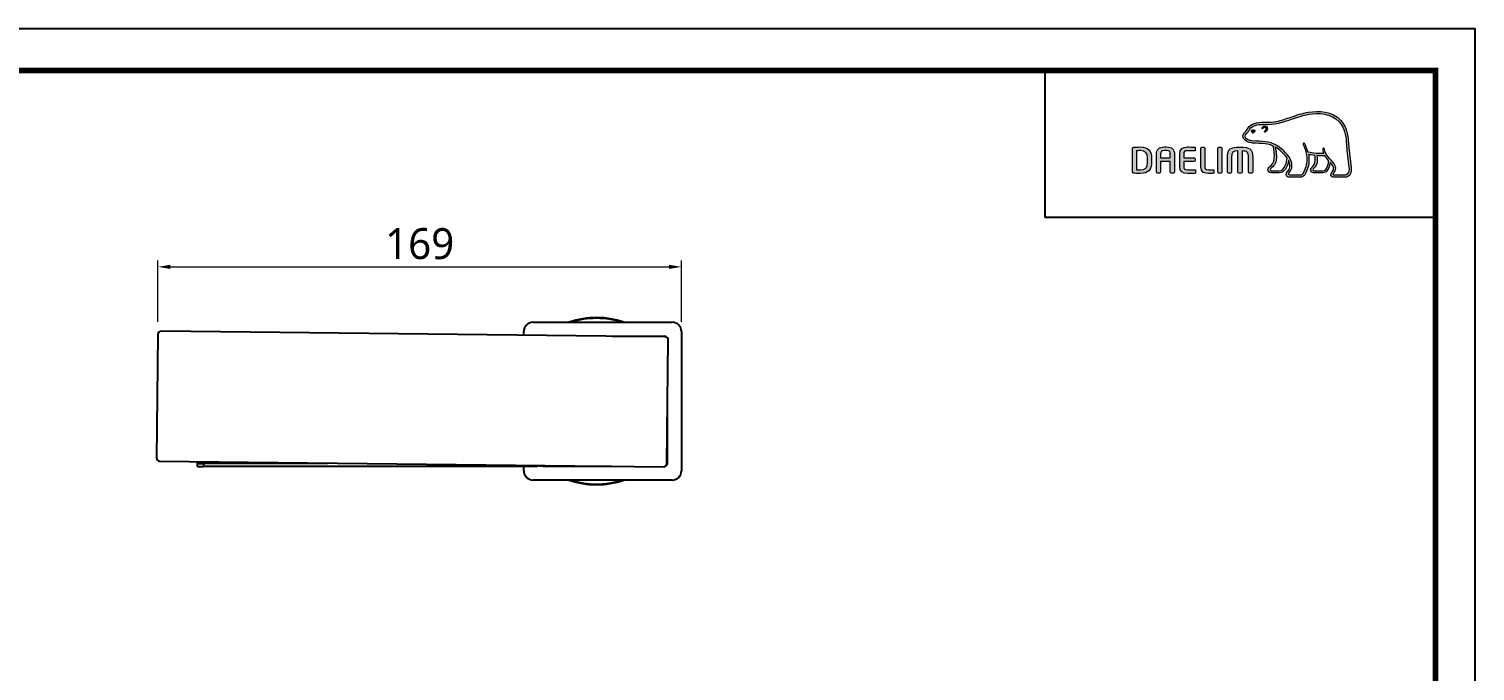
# Model space of a CAD drawing. Extents: x 0 to 790, y 0 to 579.
# Drawn here: x 322.3 to 789.9, y 371.2 to 578.8 of the extents above; entities that cross this region are included whole.
import ezdxf

# ---------------------------------------------------------------- set-up
doc = ezdxf.new("R2010")
doc.units = 0
doc.header["$LTSCALE"] = 10
doc.header["$MEASUREMENT"] = 0
doc.header["$PDMODE"] = 3
doc.header["$PDSIZE"] = -10
doc.layers.get('0').update_dxf_attribs({"linetype": 'CONTINUOUS'})
doc.layers.get('DEFPOINTS').update_dxf_attribs({"linetype": 'CONTINUOUS'})
doc.layers.add('1', color=7, linetype='CONTINUOUS')
doc.layers.add('레이어 1', color=7, linetype='CONTINUOUS', lineweight=0)
doc.styles.add('Daelim Dimension', font='NanumGothic_1.ttf')
doc.dimstyles.new('DEFAULT', dxfattribs={"dimscale": 2, "dimtxt": 2, "dimasz": 2, "dimexe": 0, "dimexo": 2, "dimgap": 1, "dimtad": 1, "dimdec": 0, "dimzin": 9, "dimdsep": 46, "dimtxsty": 'Daelim Dimension', "dimcen": 0.5, "dimclrd": 5, "dimclre": 5, "dimclrt": 256, "dimadec": 1, "dimazin": 0, "dimtfac": 1, "dimtdec": 0, "dimtix": 1, "dimtmove": 0, "dimatfit": 3, "dimfxl": 1, "dimtolj": 1, "dimtzin": 1, "dimlwd": 9, "dimlwe": 9, "dimarcsym": 0})

# ---------------------------------------------------------------- blocks, each defined once
blk = doc.blocks.new('*D14')
at = {"color": 5, "lineweight": 9, "ltscale": 0.5, "transparency": 16777216}
for p, q in [((364.05, 484.01), (364.05, 503.84)), ((368.05, 501.84), (529.32, 501.84)), ((533.32, 484.01), (533.32, 503.84))]:
    blk.add_line(p, q, dxfattribs=at)
at = {"color": 5, "ltscale": 0.5, "transparency": 16777216}
for points in [[(368.05, 502.51), (368.05, 501.17), (364.05, 501.84)], [(529.32, 502.51), (529.32, 501.17), (533.32, 501.84)]]:
    blk.add_solid(points, dxfattribs=at)
at = {"layer": 'DEFPOINTS', "color": 0, "ltscale": 0.5, "transparency": 16777216}
for p in [(533.32, 501.84), (364.05, 480.01), (533.32, 480.01)]:
    blk.add_point(p, dxfattribs=at)
at = {"color": 7, "ltscale": 0.5, "transparency": 16777216, "insert": (448.68, 509.28), "char_height": 10, "attachment_point": 5, "style": 'Daelim Dimension'}
blk.add_mtext('\\A1;169', dxfattribs=at)

msp = doc.modelspace()

# ---------------------------------------------------------------- hatches: boundary and pattern name
at = {"layer": '레이어 1'}
h = msp.add_hatch(color=5, dxfattribs=at)
h.dxf.hatch_style = 1
edge = h.paths.add_edge_path(flags=16)
edge.add_spline(control_points=[(748.67, 531.89), (748.33, 531.51), (747.9, 531.5), (747.88, 531.5), (747.88, 531.5), (744.41, 531.5), (744.41, 531.5), (744.29, 531.5), (744.19, 531.53), (744.13, 531.6), (744.07, 531.65), (744.05, 531.73), (744.05, 531.82), (744.05, 532.02), (744.19, 532.2), (744.34, 532.39), (744.48, 532.57), (744.62, 532.74), (744.69, 532.95), (744.88, 533.46), (744.86, 534), (744.64, 534.48), (744.23, 535.35), (743.62, 536.03), (743.03, 536.69), (743.03, 536.69), (742.83, 536.91), (742.83, 536.91), (742.07, 537.77), (741.28, 538.65), (741.22, 539.84), (741.2, 540.08), (741.09, 540.22), (740.94, 540.21), (740.94, 540.21), (740.72, 540.11), (740.71, 540.11), (740.65, 540.04), (740.62, 539.94), (740.62, 539.83), (740.62, 539.83), (740.62, 539.79), (740.62, 539.79), (740.65, 539.35), (740.75, 538.93), (740.93, 538.49), (740.93, 538.49), (740.95, 538.45), (740.95, 538.45), (740.95, 538.45), (740.9, 538.44), (740.9, 538.44), (738.68, 538.36), (736.5, 538.78), (735.86, 538.93), (735.46, 540.52), (734.82, 541.57), (734.8, 541.62), (734.75, 541.7), (734.67, 541.77), (734.59, 541.79), (734.59, 541.79), (734.4, 541.76), (734.38, 541.76), (734.36, 541.73), (734.33, 541.69), (734.26, 541.59), (734.26, 541.59), (734.25, 541.51), (734.25, 541.51), (734.25, 541.51), (734.31, 541.3), (734.31, 541.3), (734.36, 541.22), (735.5, 539.22), (735.5, 536.57), (735.5, 534.94), (735.07, 533.4), (734.22, 531.99), (734.02, 531.65), (733.75, 531.5), (733.36, 531.5), (733.36, 531.5), (729.94, 531.5), (729.94, 531.5), (729.83, 531.5), (729.59, 531.58), (729.59, 531.83), (729.59, 531.96), (729.72, 532.19), (729.93, 532.42), (731.35, 534.01), (730.53, 536.48), (729.17, 538.11), (727.85, 539.68), (725.7, 541.66), (722.94, 542.16), (721.96, 542.33), (720.35, 542.42), (719.05, 542.5), (719.05, 542.5), (717.74, 542.58), (717.74, 542.58), (717.06, 542.63), (715.95, 543.04), (715.61, 543.68), (715.47, 543.95), (715.48, 544.22), (715.66, 544.53), (715.78, 544.72), (715.93, 544.88), (716.13, 545.07), (716.34, 545.29), (716.56, 545.52), (716.74, 545.82), (716.74, 545.82), (716.79, 545.91), (716.79, 545.91), (717.45, 547.17), (718.8, 547.84), (720.83, 547.89), (720.83, 547.89), (721.97, 547.9), (721.97, 547.9), (723.22, 547.91), (724.64, 547.92), (725.8, 548.17), (727.44, 548.52), (729.09, 549.08), (730.54, 549.58), (730.54, 549.58), (730.58, 549.59), (730.58, 549.59), (732.38, 550.21), (734.23, 550.84), (736.13, 551.15), (739.17, 551.65), (743.34, 551.63), (745.96, 548.69), (747.17, 547.33), (747.92, 545.45), (748.18, 543.12), (748.18, 543.12), (748.17, 543.12), (748.16, 543.13), (748.18, 543.08), (748.2, 542.82), (748.31, 541.34), (748.34, 540.62), (748.37, 539.88), (748.56, 538.51), (748.56, 538.51), (749.09, 533.93), (749.09, 533.93), (749.09, 533.93), (749.12, 533.37), (749.12, 533.37), (749.12, 532.71), (748.97, 532.21), (748.67, 531.89)], knot_values=[0, 0, 0, 0, 1, 1, 1, 2, 2, 2, 3, 3, 3, 4, 4, 4, 5, 5, 5, 6, 6, 6, 7, 7, 7, 8, 8, 8, 9, 9, 9, 10, 10, 10, 11, 11, 11, 12, 12, 12, 13, 13, 13, 14, 14, 14, 15, 15, 15, 16, 16, 16, 17, 17, 17, 18, 18, 18, 19, 19, 19, 20, 20, 20, 21, 21, 21, 22, 22, 22, 23, 23, 23, 24, 24, 24, 25, 25, 25, 26, 26, 26, 27, 27, 27, 28, 28, 28, 29, 29, 29, 30, 30, 30, 31, 31, 31, 32, 32, 32, 33, 33, 33, 34, 34, 34, 35, 35, 35, 36, 36, 36, 37, 37, 37, 38, 38, 38, 39, 39, 39, 40, 40, 40, 41, 41, 41, 42, 42, 42, 43, 43, 43, 44, 44, 44, 45, 45, 45, 46, 46, 46, 47, 47, 47, 48, 48, 48, 49, 49, 49, 50, 50, 50, 51, 51, 51, 52, 52, 52, 53, 53, 53, 53], degree=3, periodic=0)
edge = h.paths.add_edge_path(flags=16)
edge.add_spline(control_points=[(740.67, 532.88), (740.67, 532.88), (737.84, 532.88), (737.84, 532.88), (737.63, 532.88), (737.47, 533.04), (737.47, 533.26), (737.47, 533.41), (737.6, 533.59), (737.72, 533.72), (738.29, 534.27), (738.88, 535.03), (738.88, 536.47), (738.88, 536.47), (738.84, 537.12), (738.84, 537.13), (738.84, 537.13), (738.74, 537.76), (738.74, 537.76), (738.74, 537.76), (738.73, 537.8), (738.73, 537.8), (738.73, 537.8), (738.77, 537.8), (738.77, 537.8), (739.3, 537.76), (740.33, 537.7), (741.31, 537.75), (741.55, 537.35), (741.95, 536.85), (742.54, 536.17), (742.51, 535.83), (742.23, 532.88), (740.67, 532.88)], knot_values=[0, 0, 0, 0, 1, 1, 1, 2, 2, 2, 3, 3, 3, 4, 4, 4, 5, 5, 5, 6, 6, 6, 7, 7, 7, 8, 8, 8, 9, 9, 9, 10, 10, 10, 11, 11, 11, 11], degree=3, periodic=0)
edge = h.paths.add_edge_path(flags=16)
edge.add_spline(control_points=[(726.49, 532.88), (726.49, 532.88), (724.01, 532.88), (724.01, 532.88), (723.82, 532.88), (723.62, 533.03), (723.62, 533.26), (723.62, 533.39), (723.74, 533.56), (723.95, 533.73), (724.58, 534.23), (725.53, 534.99), (725.63, 537.08), (725.63, 537.08), (725.65, 537.65), (725.65, 537.65), (725.65, 538.54), (725.44, 539.61), (725.25, 540.57), (725.25, 540.57), (725.22, 540.67), (725.22, 540.67), (725.22, 540.67), (725.3, 540.6), (725.3, 540.6), (725.67, 540.38), (727.69, 539), (729.13, 536.97), (729.01, 536.01), (728.47, 532.88), (726.49, 532.88)], knot_values=[0, 0, 0, 0, 1, 1, 1, 2, 2, 2, 3, 3, 3, 4, 4, 4, 5, 5, 5, 6, 6, 6, 7, 7, 7, 8, 8, 8, 9, 9, 9, 10, 10, 10, 10], degree=3, periodic=0)
edge = h.paths.add_edge_path()
edge.add_spline(control_points=[(749.79, 534), (749.79, 534), (749.26, 538.61), (749.26, 538.61), (749.06, 539.98), (749.04, 540.72), (749.01, 541.37), (749.01, 541.37), (748.88, 543.19), (748.88, 543.19), (748.6, 545.67), (747.8, 547.68), (746.49, 549.15), (743.65, 552.34), (739.23, 552.37), (736.01, 551.84), (734.04, 551.52), (732.16, 550.87), (730.34, 550.25), (730.34, 550.25), (730.28, 550.23), (730.28, 550.23), (728.86, 549.74), (727.24, 549.19), (725.65, 548.85), (724.57, 548.62), (723.2, 548.61), (722, 548.6), (722, 548.6), (720.8, 548.59), (720.8, 548.59), (718.51, 548.53), (716.95, 547.74), (716.16, 546.23), (716.16, 546.23), (716.13, 546.16), (716.13, 546.16), (716, 545.94), (715.8, 545.74), (715.63, 545.57), (715.44, 545.38), (715.22, 545.16), (715.06, 544.88), (714.89, 544.6), (714.81, 544.32), (714.81, 544.04), (714.81, 543.81), (714.87, 543.58), (714.99, 543.36), (715.47, 542.44), (716.86, 541.94), (717.69, 541.88), (717.69, 541.88), (718.91, 541.8), (718.94, 541.8), (720.16, 541.73), (721.84, 541.64), (722.81, 541.46), (723.38, 541.36), (724.03, 541.16), (724.63, 540.88), (724.67, 540.72), (724.98, 539.34), (724.98, 537.65), (724.98, 537.65), (724.97, 537.11), (724.97, 537.11), (724.88, 535.32), (724.1, 534.7), (723.53, 534.24), (723.47, 534.19), (722.96, 533.77), (722.92, 533.26), (722.9, 532.98), (722.98, 532.71), (723.16, 532.53), (723.34, 532.32), (723.63, 532.22), (724.01, 532.22), (724.01, 532.22), (726.49, 532.22), (726.49, 532.22), (728.35, 532.22), (729.26, 534.22), (729.54, 536.09), (729.54, 536.09), (729.55, 536.35), (729.55, 536.35), (729.55, 536.35), (729.63, 536.22), (729.63, 536.22), (729.86, 535.69), (730.01, 535.06), (730.01, 534.58), (730.01, 533.91), (729.8, 533.33), (729.41, 532.89), (729.31, 532.79), (728.81, 532.28), (728.81, 531.76), (728.81, 531.76), (728.82, 531.68), (728.82, 531.68), (728.89, 531.07), (729.38, 530.8), (729.83, 530.8), (729.83, 530.8), (733.36, 530.8), (733.36, 530.8), (733.99, 530.8), (734.5, 531.09), (734.83, 531.63), (735.72, 533.12), (736.18, 534.73), (736.18, 536.43), (736.18, 536.96), (736.13, 537.53), (736.03, 538.12), (736.03, 538.12), (736.02, 538.16), (736.02, 538.16), (736.02, 538.16), (736.07, 538.15), (736.07, 538.15), (736.49, 538.07), (737.17, 537.95), (738.02, 537.86), (738.02, 537.86), (738.04, 537.86), (738.04, 537.86), (738.04, 537.86), (738.15, 537.21), (738.15, 537.21), (738.15, 537.21), (738.18, 537.06), (738.18, 537.06), (738.18, 537.06), (738.21, 536.49), (738.21, 536.49), (738.21, 535.11), (737.59, 534.52), (737.26, 534.2), (737.25, 534.19), (736.78, 533.72), (736.73, 533.3), (736.73, 533.3), (736.72, 533.17), (736.72, 533.17), (736.72, 533.04), (736.75, 532.78), (736.98, 532.54), (737.19, 532.32), (737.5, 532.22), (737.92, 532.22), (737.92, 532.22), (740.67, 532.22), (740.67, 532.22), (742.33, 532.22), (742.84, 534.34), (743.04, 535.53), (743.04, 535.53), (743.05, 535.65), (743.05, 535.65), (743.05, 535.65), (743.11, 535.56), (743.11, 535.56), (743.5, 535.07), (743.84, 534.52), (744, 534.18), (744.08, 534.01), (744.13, 533.81), (744.13, 533.61), (744.13, 533.61), (744.07, 533.22), (744.07, 533.22), (744, 533), (743.86, 532.8), (743.71, 532.61), (743.5, 532.33), (743.28, 532.05), (743.28, 531.7), (743.28, 531.7), (743.3, 531.51), (743.3, 531.51), (743.4, 531.05), (743.77, 530.8), (744.35, 530.8), (744.35, 530.8), (747.88, 530.8), (747.88, 530.8), (747.95, 530.8), (748.64, 530.82), (749.18, 531.4), (749.61, 531.87), (749.82, 532.51), (749.82, 533.36), (749.82, 533.36), (749.79, 534), (749.79, 534)], knot_values=[0, 0, 0, 0, 1, 1, 1, 2, 2, 2, 3, 3, 3, 4, 4, 4, 5, 5, 5, 6, 6, 6, 7, 7, 7, 8, 8, 8, 9, 9, 9, 10, 10, 10, 11, 11, 11, 12, 12, 12, 13, 13, 13, 14, 14, 14, 15, 15, 15, 16, 16, 16, 17, 17, 17, 18, 18, 18, 19, 19, 19, 20, 20, 20, 21, 21, 21, 22, 22, 22, 23, 23, 23, 24, 24, 24, 25, 25, 25, 26, 26, 26, 27, 27, 27, 28, 28, 28, 29, 29, 29, 30, 30, 30, 31, 31, 31, 32, 32, 32, 33, 33, 33, 34, 34, 34, 35, 35, 35, 36, 36, 36, 37, 37, 37, 38, 38, 38, 39, 39, 39, 40, 40, 40, 41, 41, 41, 42, 42, 42, 43, 43, 43, 44, 44, 44, 45, 45, 45, 46, 46, 46, 47, 47, 47, 48, 48, 48, 49, 49, 49, 50, 50, 50, 51, 51, 51, 52, 52, 52, 53, 53, 53, 54, 54, 54, 55, 55, 55, 56, 56, 56, 57, 57, 57, 58, 58, 58, 59, 59, 59, 60, 60, 60, 61, 61, 61, 62, 62, 62, 63, 63, 63, 64, 64, 64, 65, 65, 65, 66, 66, 66, 66], degree=3, periodic=0)
edge = h.paths.add_edge_path(flags=0)
edge.add_spline(control_points=[(717.63, 545.9), (717.63, 545.9), (718.15, 546.14), (718.78, 545.89), (718.78, 545.89), (718.86, 545.86), (718.76, 545.71), (718.45, 545.3), (718.14, 545.21), (718.14, 545.21), (718.14, 545.21), (717.92, 545.13), (717.8, 545.28), (717.55, 545.57), (717.54, 545.74), (717.54, 545.74), (717.54, 545.74), (717.51, 545.87), (717.63, 545.9)], knot_values=[0, 0, 0, 0, 1, 1, 1, 2, 2, 2, 3, 3, 3, 4, 4, 4, 5, 5, 5, 6, 6, 6, 6], degree=3, periodic=0)
edge = h.paths.add_edge_path(flags=0)
edge.add_spline(control_points=[(721.02, 546.85), (720.94, 546.76), (720.94, 546.62), (721.02, 546.55), (721.1, 546.48), (721.24, 546.5), (721.31, 546.58), (721.35, 546.62), (721.78, 547.12), (722.14, 546.87), (722.27, 546.77), (722.33, 546.64), (722.31, 546.46), (722.28, 546.18), (722.03, 545.86), (721.86, 545.76), (721.77, 545.7), (721.7, 545.57), (721.75, 545.47), (721.79, 545.37), (721.92, 545.34), (722.02, 545.39), (722.33, 545.54), (722.71, 546.02), (722.76, 546.48), (722.8, 546.79), (722.66, 547.05), (722.41, 547.22), (721.86, 547.61), (721.25, 547.09), (721.02, 546.85)], knot_values=[0, 0, 0, 0, 1, 1, 1, 2, 2, 2, 3, 3, 3, 4, 4, 4, 5, 5, 5, 6, 6, 6, 7, 7, 7, 8, 8, 8, 9, 9, 9, 10, 10, 10, 10], degree=3, periodic=0)
edge = h.paths.add_edge_path(flags=0)
edge.add_spline(control_points=[(720.95, 546.47), (720.95, 546.47), (720.95, 546.47), (720.95, 546.47), (720.95, 546.47), (720.95, 546.47), (720.95, 546.47)], knot_values=[0, 0, 0, 0, 1, 1, 1, 2, 2, 2, 2], degree=3, periodic=0)
h = msp.add_hatch(color=5, dxfattribs=at)
h.dxf.hatch_style = 2
edge = h.paths.add_edge_path()
edge.add_spline(control_points=[(721.02, 546.85), (720.94, 546.76), (720.94, 546.62), (721.02, 546.55), (721.1, 546.48), (721.24, 546.5), (721.31, 546.58), (721.35, 546.62), (721.78, 547.12), (722.14, 546.87), (722.27, 546.77), (722.33, 546.64), (722.31, 546.46), (722.28, 546.18), (722.03, 545.86), (721.86, 545.76), (721.77, 545.7), (721.7, 545.57), (721.75, 545.47), (721.79, 545.37), (721.92, 545.34), (722.02, 545.39), (722.33, 545.54), (722.71, 546.02), (722.76, 546.48), (722.8, 546.79), (722.66, 547.05), (722.41, 547.22), (721.86, 547.61), (721.25, 547.09), (721.02, 546.85)], knot_values=[0, 0, 0, 0, 1, 1, 1, 2, 2, 2, 3, 3, 3, 4, 4, 4, 5, 5, 5, 6, 6, 6, 7, 7, 7, 8, 8, 8, 9, 9, 9, 10, 10, 10, 10], degree=3, periodic=0)
h = msp.add_hatch(color=5, dxfattribs=at)
h.dxf.hatch_style = 2
edge = h.paths.add_edge_path()
edge.add_spline(control_points=[(717.63, 545.9), (717.63, 545.9), (718.15, 546.14), (718.78, 545.89), (718.78, 545.89), (718.86, 545.86), (718.76, 545.71), (718.45, 545.3), (718.14, 545.21), (718.14, 545.21), (718.14, 545.21), (717.92, 545.13), (717.8, 545.28), (717.55, 545.57), (717.54, 545.74), (717.54, 545.74), (717.54, 545.74), (717.51, 545.87), (717.63, 545.9)], knot_values=[0, 0, 0, 0, 1, 1, 1, 2, 2, 2, 3, 3, 3, 4, 4, 4, 5, 5, 5, 6, 6, 6, 6], degree=3, periodic=0)
h = msp.add_hatch(color=5, dxfattribs=at)
h.dxf.hatch_style = 2
edge = h.paths.add_edge_path()
edge.add_spline(control_points=[(683.97, 535.57), (683.97, 533.96), (683.24, 533.18), (681.73, 533.18), (681.73, 533.18), (680.69, 533.2), (680.43, 533.2), (680.43, 533.2), (680.43, 539.37), (680.43, 539.37), (680.96, 539.42), (681.72, 539.43), (681.73, 539.43), (683.28, 539.43), (683.97, 538.7), (683.97, 537.04), (683.97, 537.04), (683.97, 535.57), (683.97, 535.57)], knot_values=[0, 0, 0, 0, 1, 1, 1, 2, 2, 2, 3, 3, 3, 4, 4, 4, 5, 5, 5, 6, 6, 6, 6], degree=3, periodic=0)
edge = h.paths.add_edge_path()
edge.add_spline(control_points=[(681.73, 540.59), (680.89, 540.59), (679.8, 540.54), (679.44, 540.48), (679.22, 540.45), (679.08, 540.28), (679.08, 540.06), (679.08, 540.06), (679.08, 532.55), (679.08, 532.55), (679.08, 532.32), (679.22, 532.16), (679.46, 532.13), (679.79, 532.07), (680.88, 532.02), (681.73, 532.02), (684.07, 532.02), (685.31, 533.25), (685.31, 535.57), (685.31, 535.57), (685.31, 537.04), (685.31, 537.04), (685.31, 539.36), (684.07, 540.59), (681.73, 540.59)], knot_values=[0, 0, 0, 0, 1, 1, 1, 2, 2, 2, 3, 3, 3, 4, 4, 4, 5, 5, 5, 6, 6, 6, 7, 7, 7, 8, 8, 8, 8], degree=3, periodic=0)
h = msp.add_hatch(color=5, dxfattribs=at)
h.dxf.hatch_style = 2
edge = h.paths.add_edge_path()
edge.add_spline(control_points=[(691.35, 537.05), (691.35, 537.05), (688.19, 537.05), (688.19, 537.05), (688.19, 537.17), (688.19, 538.18), (688.19, 538.18), (688.19, 539.23), (688.5, 539.41), (689.44, 539.41), (689.44, 539.41), (690.1, 539.41), (690.1, 539.41), (691.04, 539.41), (691.35, 539.23), (691.35, 538.18), (691.35, 538.18), (691.35, 537.17), (691.35, 537.05)], knot_values=[0, 0, 0, 0, 1, 1, 1, 2, 2, 2, 3, 3, 3, 4, 4, 4, 5, 5, 5, 6, 6, 6, 6], degree=3, periodic=0)
edge = h.paths.add_edge_path()
edge.add_spline(control_points=[(690.1, 540.59), (690.1, 540.59), (689.44, 540.59), (689.44, 540.59), (687.65, 540.59), (686.86, 539.85), (686.86, 538.18), (686.86, 538.18), (686.86, 532.47), (686.86, 532.47), (686.86, 532.26), (687.02, 532.09), (687.21, 532.09), (687.21, 532.09), (687.84, 532.09), (687.84, 532.09), (688.06, 532.09), (688.19, 532.28), (688.19, 532.47), (688.19, 532.47), (688.19, 535.75), (688.19, 535.88), (688.19, 535.88), (691.35, 535.88), (691.35, 535.88), (691.35, 535.75), (691.35, 532.47), (691.35, 532.47), (691.35, 532.26), (691.51, 532.09), (691.71, 532.09), (691.71, 532.09), (692.33, 532.09), (692.33, 532.09), (692.54, 532.09), (692.69, 532.29), (692.69, 532.47), (692.69, 532.47), (692.69, 538.18), (692.69, 538.18), (692.69, 539.85), (691.89, 540.59), (690.1, 540.59)], knot_values=[0, 0, 0, 0, 1, 1, 1, 2, 2, 2, 3, 3, 3, 4, 4, 4, 5, 5, 5, 6, 6, 6, 7, 7, 7, 8, 8, 8, 9, 9, 9, 10, 10, 10, 11, 11, 11, 12, 12, 12, 13, 13, 13, 14, 14, 14, 14], degree=3, periodic=0)
h = msp.add_hatch(color=5, dxfattribs=at)
h.dxf.hatch_style = 2
edge = h.paths.add_edge_path()
edge.add_spline(control_points=[(694.39, 538.41), (694.39, 538.41), (694.39, 534.2), (694.39, 534.2), (694.39, 532.73), (695.23, 532.02), (696.96, 532.02), (697.72, 532.02), (698.76, 532.03), (699.17, 532.07), (699.17, 532.07), (699.38, 532.09), (699.38, 532.09), (699.38, 532.09), (699.44, 532.1), (699.44, 532.1), (699.44, 532.1), (699.44, 533.22), (699.44, 533.22), (699.44, 533.22), (696.97, 533.22), (696.97, 533.22), (695.73, 533.22), (695.73, 533.57), (695.73, 534.2), (695.73, 534.2), (695.73, 535.76), (695.73, 535.88), (695.86, 535.88), (699.05, 535.88), (699.05, 535.88), (699.26, 535.88), (699.43, 536.05), (699.43, 536.25), (699.43, 536.25), (699.43, 536.67), (699.43, 536.67), (699.43, 536.88), (699.26, 537.04), (699.05, 537.04), (699.05, 537.04), (695.86, 537.04), (695.73, 537.04), (695.73, 537.16), (695.73, 538.41), (695.73, 538.41), (695.73, 539.04), (695.73, 539.39), (696.97, 539.39), (696.97, 539.39), (699.43, 539.38), (699.43, 539.38), (699.43, 539.38), (699.43, 540.5), (699.43, 540.5), (699.43, 540.5), (699.17, 540.53), (699.17, 540.53), (698.69, 540.57), (697.57, 540.59), (696.96, 540.59), (695.23, 540.59), (694.39, 539.88), (694.39, 538.41)], knot_values=[0, 0, 0, 0, 1, 1, 1, 2, 2, 2, 3, 3, 3, 4, 4, 4, 5, 5, 5, 6, 6, 6, 7, 7, 7, 8, 8, 8, 9, 9, 9, 10, 10, 10, 11, 11, 11, 12, 12, 12, 13, 13, 13, 14, 14, 14, 15, 15, 15, 16, 16, 16, 17, 17, 17, 18, 18, 18, 19, 19, 19, 20, 20, 20, 21, 21, 21, 21], degree=3, periodic=0)
h = msp.add_hatch(color=5, dxfattribs=at)
h.dxf.hatch_style = 2
edge = h.paths.add_edge_path()
edge.add_spline(control_points=[(701.58, 540.52), (701.37, 540.52), (701.2, 540.35), (701.2, 540.14), (701.2, 540.14), (701.2, 534.2), (701.2, 534.2), (701.2, 532.27), (702.52, 532.02), (703.67, 532.02), (704.51, 532.02), (704.73, 532.05), (704.98, 532.1), (704.98, 532.1), (705.13, 532.12), (705.13, 532.12), (705.12, 532.12), (705.32, 532.14), (705.32, 532.14), (705.32, 532.14), (705.38, 532.15), (705.38, 532.15), (705.38, 532.15), (705.38, 533.22), (705.38, 533.22), (705.38, 533.22), (703.68, 533.22), (703.68, 533.22), (702.54, 533.22), (702.54, 533.65), (702.54, 534.07), (702.54, 534.07), (702.54, 540.14), (702.54, 540.14), (702.54, 540.35), (702.36, 540.52), (702.16, 540.52), (702.16, 540.52), (701.58, 540.52), (701.58, 540.52)], knot_values=[0, 0, 0, 0, 1, 1, 1, 2, 2, 2, 3, 3, 3, 4, 4, 4, 5, 5, 5, 6, 6, 6, 7, 7, 7, 8, 8, 8, 9, 9, 9, 10, 10, 10, 11, 11, 11, 12, 12, 12, 13, 13, 13, 13], degree=3, periodic=0)
h = msp.add_hatch(color=5, dxfattribs=at)
h.dxf.hatch_style = 2
edge = h.paths.add_edge_path()
edge.add_spline(control_points=[(707.03, 540.52), (706.81, 540.52), (706.68, 540.33), (706.68, 540.15), (706.68, 540.15), (706.68, 532.47), (706.68, 532.47), (706.68, 532.26), (706.84, 532.09), (707.03, 532.09), (707.03, 532.09), (707.66, 532.09), (707.66, 532.09), (707.88, 532.09), (708.01, 532.28), (708.01, 532.47), (708.01, 532.47), (708.01, 540.15), (708.01, 540.15), (708.01, 540.36), (707.86, 540.52), (707.66, 540.52), (707.66, 540.52), (707.03, 540.52), (707.03, 540.52)], knot_values=[0, 0, 0, 0, 1, 1, 1, 2, 2, 2, 3, 3, 3, 4, 4, 4, 5, 5, 5, 6, 6, 6, 7, 7, 7, 8, 8, 8, 8], degree=3, periodic=0)
h = msp.add_hatch(color=5, dxfattribs=at)
h.dxf.hatch_style = 2
edge = h.paths.add_edge_path()
edge.add_spline(control_points=[(709.81, 537.2), (709.81, 537.2), (709.81, 532.47), (709.81, 532.47), (709.81, 532.26), (709.97, 532.09), (710.17, 532.09), (710.17, 532.09), (710.8, 532.09), (710.8, 532.09), (711.03, 532.09), (711.16, 532.28), (711.16, 532.47), (711.16, 532.47), (711.16, 537.08), (711.16, 537.08), (711.16, 539.12), (711.51, 539.31), (713.23, 539.32), (713.23, 539.19), (713.23, 532.47), (713.23, 532.47), (713.23, 532.25), (713.38, 532.09), (713.58, 532.09), (713.58, 532.09), (714.2, 532.09), (714.2, 532.09), (714.43, 532.09), (714.56, 532.28), (714.56, 532.47), (714.56, 532.47), (714.56, 539.17), (714.56, 539.3), (715.37, 539.3), (715.93, 539.24), (716.24, 538.93), (716.56, 538.61), (716.62, 538.01), (716.62, 537.08), (716.62, 537.08), (716.62, 532.47), (716.62, 532.47), (716.62, 532.26), (716.79, 532.09), (716.98, 532.09), (716.98, 532.09), (717.62, 532.09), (717.62, 532.09), (717.84, 532.09), (717.98, 532.29), (717.98, 532.47), (717.98, 532.47), (717.98, 537.2), (717.98, 537.2), (717.98, 540.07), (716.96, 540.55), (713.9, 540.55), (710.83, 540.55), (709.81, 540.07), (709.81, 537.2)], knot_values=[0, 0, 0, 0, 1, 1, 1, 2, 2, 2, 3, 3, 3, 4, 4, 4, 5, 5, 5, 6, 6, 6, 7, 7, 7, 8, 8, 8, 9, 9, 9, 10, 10, 10, 11, 11, 11, 12, 12, 12, 13, 13, 13, 14, 14, 14, 15, 15, 15, 16, 16, 16, 17, 17, 17, 18, 18, 18, 19, 19, 19, 20, 20, 20, 20], degree=3, periodic=0)

# ---------------------------------------------------------------- linework, layer by layer
at = {"color": 5, "ltscale": 0.5}
msp.add_line((650.86, 517.77), (650.86, 565.32), dxfattribs=at)
at = {"color": 5}
msp.add_line((726.38, 532.22), (726.38, 532.22), dxfattribs=at)
at = {"color": 5, "ltscale": 40}
msp.add_line((777.1, 517.77), (650.86, 517.77), dxfattribs=at)
at = {"ltscale": 0.5}
msp.add_lwpolyline([(0, 0), (789.88, 0), (789.88, 578.76), (0, 578.76)], close=True, dxfattribs=at)
at = {"color": 5, "linetype": 'ByBlock', "lineweight": 200, "const_width": 1.82}
msp.add_lwpolyline([(12.7, 24.78), (777.1, 24.78), (777.1, 565.32), (12.7, 565.32)], close=True, dxfattribs=at)
at = {"layer": '1', "color": 7, "linetype": 'Continuous'}
for p, q in [((485.32, 483.91), (530.32, 483.91)), ((364.05, 480.01), (363.61, 440.01)), ((528.05, 479.22), (365.06, 481)), ((482.32, 479.72), (482.32, 480.91)), ((510.93, 479.41), (527.82, 479.41)), ((528.6, 438.21), (529.04, 478.21)), ((533.32, 480.91), (533.32, 435.91)), ((528.82, 438.41), (528.82, 458.31)), ((364.6, 439), (527.59, 437.23)), ((376.82, 438.31), (376.82, 438.87)), ((376.82, 438.31), (378.82, 438.31)), ((376.82, 437.31), (376.82, 438.31)), ((376.82, 437.31), (378.82, 437.31)), ((378.82, 438.41), (378.82, 438.85)), ((378.82, 438.31), (378.82, 438.85)), ((378.82, 438.41), (419, 438.41)), ((378.82, 438.31), (378.82, 437.31)), ((378.82, 437.41), (486.82, 437.41)), ((482.32, 435.91), (482.32, 437.41)), ((486.82, 437.67), (486.82, 437.41)), ((488.62, 437.41), (487.82, 437.41)), ((488.62, 437.65), (488.62, 437.41)), ((488.62, 437.41), (510.7, 437.41)), ((530.32, 432.91), (485.32, 432.91))]:
    msp.add_line(p, q, dxfattribs=at)
for centre, radius, start, end in [((485.32, 480.91), 3, 90, 180), ((505.82, 458.41), 27, 70.8112, 109.1865), ((505.82, 458.41), 26.8, 72.0792, 107.9163), ((530.32, 480.91), 3, 0, 90), ((365.05, 480), 1, 89.3752, 179.3752), ((527.82, 478.41), 1, 41.0963, 90), ((528.04, 478.22), 1, 359.3752, 89.3752), ((364.61, 440), 1, 179.3752, 269.3752), ((485.32, 435.91), 3, 180, 270), ((487.82, 438.41), 1, 227.9995, 270), ((527.6, 438.23), 1, 269.3752, 359.3752), ((527.82, 438.41), 1, 301.8248, 0), ((530.32, 435.91), 3, 270, 0), ((505.82, 458.41), 27, 250.8135, 289.1888), ((505.82, 458.41), 26.8, 252.0837, 287.9208)]:
    msp.add_arc(centre, radius, start, end, dxfattribs=at)
at = {"layer": '레이어 1', "color": 5}
for points, knots in [([(749.79, 534), (749.79, 534), (749.26, 538.61), (749.26, 538.61), (749.06, 539.98), (749.04, 540.72), (749.01, 541.37), (749.01, 541.37), (748.88, 543.19), (748.88, 543.19), (748.6, 545.67), (747.8, 547.68), (746.49, 549.15), (743.65, 552.34), (739.23, 552.37), (736.01, 551.84), (734.04, 551.52), (732.16, 550.87), (730.34, 550.25), (730.34, 550.25), (730.28, 550.23), (730.28, 550.23), (728.86, 549.74), (727.24, 549.19), (725.65, 548.85), (724.57, 548.62), (723.2, 548.61), (722, 548.6), (722, 548.6), (720.8, 548.59), (720.8, 548.59), (718.51, 548.53), (716.95, 547.74), (716.16, 546.23), (716.16, 546.23), (716.13, 546.16), (716.13, 546.16), (716, 545.94), (715.8, 545.74), (715.63, 545.57), (715.44, 545.38), (715.22, 545.16), (715.06, 544.88), (714.89, 544.6), (714.81, 544.32), (714.81, 544.04), (714.81, 543.81), (714.87, 543.58), (714.99, 543.36), (715.47, 542.44), (716.86, 541.94), (717.69, 541.88), (717.69, 541.88), (718.91, 541.8), (718.94, 541.8), (720.16, 541.73), (721.84, 541.64), (722.81, 541.46), (723.38, 541.36), (724.03, 541.16), (724.63, 540.88), (724.67, 540.72), (724.98, 539.34), (724.98, 537.65), (724.98, 537.65), (724.97, 537.11), (724.97, 537.11), (724.88, 535.32), (724.1, 534.7), (723.53, 534.24), (723.47, 534.19), (722.96, 533.77), (722.92, 533.26), (722.9, 532.98), (722.98, 532.71), (723.16, 532.53), (723.34, 532.32), (723.63, 532.22), (724.01, 532.22), (724.01, 532.22), (726.49, 532.22), (726.49, 532.22), (728.35, 532.22), (729.26, 534.22), (729.54, 536.09), (729.54, 536.09), (729.55, 536.35), (729.55, 536.35), (729.55, 536.35), (729.63, 536.22), (729.63, 536.22), (729.86, 535.69), (730.01, 535.06), (730.01, 534.58), (730.01, 533.91), (729.8, 533.33), (729.41, 532.89), (729.31, 532.79), (728.81, 532.28), (728.81, 531.76), (728.81, 531.76), (728.82, 531.68), (728.82, 531.68), (728.89, 531.07), (729.38, 530.8), (729.83, 530.8), (729.83, 530.8), (733.36, 530.8), (733.36, 530.8), (733.99, 530.8), (734.5, 531.09), (734.83, 531.63), (735.72, 533.12), (736.18, 534.73), (736.18, 536.43), (736.18, 536.96), (736.13, 537.53), (736.03, 538.12), (736.03, 538.12), (736.02, 538.16), (736.02, 538.16), (736.02, 538.16), (736.07, 538.15), (736.07, 538.15), (736.49, 538.07), (737.17, 537.95), (738.02, 537.86), (738.02, 537.86), (738.04, 537.86), (738.04, 537.86), (738.04, 537.86), (738.15, 537.21), (738.15, 537.21), (738.15, 537.21), (738.18, 537.06), (738.18, 537.06), (738.18, 537.06), (738.21, 536.49), (738.21, 536.49), (738.21, 535.11), (737.59, 534.52), (737.26, 534.2), (737.25, 534.19), (736.78, 533.72), (736.73, 533.3), (736.73, 533.3), (736.72, 533.17), (736.72, 533.17), (736.72, 533.04), (736.75, 532.78), (736.98, 532.54), (737.19, 532.32), (737.5, 532.22), (737.92, 532.22), (737.92, 532.22), (740.67, 532.22), (740.67, 532.22), (742.33, 532.22), (742.84, 534.34), (743.04, 535.53), (743.04, 535.53), (743.05, 535.65), (743.05, 535.65), (743.05, 535.65), (743.11, 535.56), (743.11, 535.56), (743.5, 535.07), (743.84, 534.52), (744, 534.18), (744.08, 534.01), (744.13, 533.81), (744.13, 533.61), (744.13, 533.61), (744.07, 533.22), (744.07, 533.22), (744, 533), (743.86, 532.8), (743.71, 532.61), (743.5, 532.33), (743.28, 532.05), (743.28, 531.7), (743.28, 531.7), (743.3, 531.51), (743.3, 531.51), (743.4, 531.05), (743.77, 530.8), (744.35, 530.8), (744.35, 530.8), (747.88, 530.8), (747.88, 530.8), (747.95, 530.8), (748.64, 530.82), (749.18, 531.4), (749.61, 531.87), (749.82, 532.51), (749.82, 533.36), (749.82, 533.36), (749.79, 534), (749.79, 534)], [0, 0, 0, 0, 1, 1, 1, 2, 2, 2, 3, 3, 3, 4, 4, 4, 5, 5, 5, 6, 6, 6, 7, 7, 7, 8, 8, 8, 9, 9, 9, 10, 10, 10, 11, 11, 11, 12, 12, 12, 13, 13, 13, 14, 14, 14, 15, 15, 15, 16, 16, 16, 17, 17, 17, 18, 18, 18, 19, 19, 19, 20, 20, 20, 21, 21, 21, 22, 22, 22, 23, 23, 23, 24, 24, 24, 25, 25, 25, 26, 26, 26, 27, 27, 27, 28, 28, 28, 29, 29, 29, 30, 30, 30, 31, 31, 31, 32, 32, 32, 33, 33, 33, 34, 34, 34, 35, 35, 35, 36, 36, 36, 37, 37, 37, 38, 38, 38, 39, 39, 39, 40, 40, 40, 41, 41, 41, 42, 42, 42, 43, 43, 43, 44, 44, 44, 45, 45, 45, 46, 46, 46, 47, 47, 47, 48, 48, 48, 49, 49, 49, 50, 50, 50, 51, 51, 51, 52, 52, 52, 53, 53, 53, 54, 54, 54, 55, 55, 55, 56, 56, 56, 57, 57, 57, 58, 58, 58, 59, 59, 59, 60, 60, 60, 61, 61, 61, 62, 62, 62, 63, 63, 63, 64, 64, 64, 65, 65, 65, 66, 66, 66, 66]), ([(721.02, 546.85), (720.94, 546.76), (720.94, 546.62), (721.02, 546.55), (721.1, 546.48), (721.24, 546.5), (721.31, 546.58), (721.35, 546.62), (721.78, 547.12), (722.14, 546.87), (722.27, 546.77), (722.33, 546.64), (722.31, 546.46), (722.28, 546.18), (722.03, 545.86), (721.86, 545.76), (721.77, 545.7), (721.7, 545.57), (721.75, 545.47), (721.79, 545.37), (721.92, 545.34), (722.02, 545.39), (722.33, 545.54), (722.71, 546.02), (722.76, 546.48), (722.8, 546.79), (722.66, 547.05), (722.41, 547.22), (721.86, 547.61), (721.25, 547.09), (721.02, 546.85)], [0, 0, 0, 0, 1, 1, 1, 2, 2, 2, 3, 3, 3, 4, 4, 4, 5, 5, 5, 6, 6, 6, 7, 7, 7, 8, 8, 8, 9, 9, 9, 10, 10, 10, 10]), ([(717.63, 545.9), (717.63, 545.9), (718.15, 546.14), (718.78, 545.89), (718.78, 545.89), (718.86, 545.86), (718.76, 545.71), (718.45, 545.3), (718.14, 545.21), (718.14, 545.21), (718.14, 545.21), (717.92, 545.13), (717.8, 545.28), (717.55, 545.57), (717.54, 545.74), (717.54, 545.74), (717.54, 545.74), (717.51, 545.87), (717.63, 545.9)], [0, 0, 0, 0, 1, 1, 1, 2, 2, 2, 3, 3, 3, 4, 4, 4, 5, 5, 5, 6, 6, 6, 6]), ([(720.95, 546.47), (720.95, 546.47), (720.95, 546.47), (720.95, 546.47), (720.95, 546.47), (720.95, 546.47), (720.95, 546.47)], [0, 0, 0, 0, 1, 1, 1, 2, 2, 2, 2]), ([(681.73, 540.59), (680.89, 540.59), (679.8, 540.54), (679.44, 540.48), (679.22, 540.45), (679.08, 540.28), (679.08, 540.06), (679.08, 540.06), (679.08, 532.55), (679.08, 532.55), (679.08, 532.32), (679.22, 532.16), (679.46, 532.13), (679.79, 532.07), (680.88, 532.02), (681.73, 532.02), (684.07, 532.02), (685.31, 533.25), (685.31, 535.57), (685.31, 535.57), (685.31, 537.04), (685.31, 537.04), (685.31, 539.36), (684.07, 540.59), (681.73, 540.59)], [0, 0, 0, 0, 1, 1, 1, 2, 2, 2, 3, 3, 3, 4, 4, 4, 5, 5, 5, 6, 6, 6, 7, 7, 7, 8, 8, 8, 8]), ([(683.97, 535.57), (683.97, 533.96), (683.24, 533.18), (681.73, 533.18), (681.73, 533.18), (680.69, 533.2), (680.43, 533.2), (680.43, 533.2), (680.43, 539.37), (680.43, 539.37), (680.96, 539.42), (681.72, 539.43), (681.73, 539.43), (683.28, 539.43), (683.97, 538.7), (683.97, 537.04), (683.97, 537.04), (683.97, 535.57), (683.97, 535.57)], [0, 0, 0, 0, 1, 1, 1, 2, 2, 2, 3, 3, 3, 4, 4, 4, 5, 5, 5, 6, 6, 6, 6]), ([(690.1, 540.59), (690.1, 540.59), (689.44, 540.59), (689.44, 540.59), (687.65, 540.59), (686.86, 539.85), (686.86, 538.18), (686.86, 538.18), (686.86, 532.47), (686.86, 532.47), (686.86, 532.26), (687.02, 532.09), (687.21, 532.09), (687.21, 532.09), (687.84, 532.09), (687.84, 532.09), (688.06, 532.09), (688.19, 532.28), (688.19, 532.47), (688.19, 532.47), (688.19, 535.75), (688.19, 535.88), (688.19, 535.88), (691.35, 535.88), (691.35, 535.88), (691.35, 535.75), (691.35, 532.47), (691.35, 532.47), (691.35, 532.26), (691.51, 532.09), (691.71, 532.09), (691.71, 532.09), (692.33, 532.09), (692.33, 532.09), (692.54, 532.09), (692.69, 532.29), (692.69, 532.47), (692.69, 532.47), (692.69, 538.18), (692.69, 538.18), (692.69, 539.85), (691.89, 540.59), (690.1, 540.59)], [0, 0, 0, 0, 1, 1, 1, 2, 2, 2, 3, 3, 3, 4, 4, 4, 5, 5, 5, 6, 6, 6, 7, 7, 7, 8, 8, 8, 9, 9, 9, 10, 10, 10, 11, 11, 11, 12, 12, 12, 13, 13, 13, 14, 14, 14, 14]), ([(691.35, 537.05), (691.35, 537.05), (688.19, 537.05), (688.19, 537.05), (688.19, 537.17), (688.19, 538.18), (688.19, 538.18), (688.19, 539.23), (688.5, 539.41), (689.44, 539.41), (689.44, 539.41), (690.1, 539.41), (690.1, 539.41), (691.04, 539.41), (691.35, 539.23), (691.35, 538.18), (691.35, 538.18), (691.35, 537.17), (691.35, 537.05)], [0, 0, 0, 0, 1, 1, 1, 2, 2, 2, 3, 3, 3, 4, 4, 4, 5, 5, 5, 6, 6, 6, 6]), ([(694.39, 538.41), (694.39, 538.41), (694.39, 534.2), (694.39, 534.2), (694.39, 532.73), (695.23, 532.02), (696.96, 532.02), (697.72, 532.02), (698.76, 532.03), (699.17, 532.07), (699.17, 532.07), (699.38, 532.09), (699.38, 532.09), (699.38, 532.09), (699.44, 532.1), (699.44, 532.1), (699.44, 532.1), (699.44, 533.22), (699.44, 533.22), (699.44, 533.22), (696.97, 533.22), (696.97, 533.22), (695.73, 533.22), (695.73, 533.57), (695.73, 534.2), (695.73, 534.2), (695.73, 535.76), (695.73, 535.88), (695.86, 535.88), (699.05, 535.88), (699.05, 535.88), (699.26, 535.88), (699.43, 536.05), (699.43, 536.25), (699.43, 536.25), (699.43, 536.67), (699.43, 536.67), (699.43, 536.88), (699.26, 537.04), (699.05, 537.04), (699.05, 537.04), (695.86, 537.04), (695.73, 537.04), (695.73, 537.16), (695.73, 538.41), (695.73, 538.41), (695.73, 539.04), (695.73, 539.39), (696.97, 539.39), (696.97, 539.39), (699.43, 539.38), (699.43, 539.38), (699.43, 539.38), (699.43, 540.5), (699.43, 540.5), (699.43, 540.5), (699.17, 540.53), (699.17, 540.53), (698.69, 540.57), (697.57, 540.59), (696.96, 540.59), (695.23, 540.59), (694.39, 539.88), (694.39, 538.41)], [0, 0, 0, 0, 1, 1, 1, 2, 2, 2, 3, 3, 3, 4, 4, 4, 5, 5, 5, 6, 6, 6, 7, 7, 7, 8, 8, 8, 9, 9, 9, 10, 10, 10, 11, 11, 11, 12, 12, 12, 13, 13, 13, 14, 14, 14, 15, 15, 15, 16, 16, 16, 17, 17, 17, 18, 18, 18, 19, 19, 19, 20, 20, 20, 21, 21, 21, 21]), ([(701.58, 540.52), (701.37, 540.52), (701.2, 540.35), (701.2, 540.14), (701.2, 540.14), (701.2, 534.2), (701.2, 534.2), (701.2, 532.27), (702.52, 532.02), (703.67, 532.02), (704.51, 532.02), (704.73, 532.05), (704.98, 532.1), (704.98, 532.1), (705.13, 532.12), (705.13, 532.12), (705.12, 532.12), (705.32, 532.14), (705.32, 532.14), (705.32, 532.14), (705.38, 532.15), (705.38, 532.15), (705.38, 532.15), (705.38, 533.22), (705.38, 533.22), (705.38, 533.22), (703.68, 533.22), (703.68, 533.22), (702.54, 533.22), (702.54, 533.65), (702.54, 534.07), (702.54, 534.07), (702.54, 540.14), (702.54, 540.14), (702.54, 540.35), (702.36, 540.52), (702.16, 540.52), (702.16, 540.52), (701.58, 540.52), (701.58, 540.52)], [0, 0, 0, 0, 1, 1, 1, 2, 2, 2, 3, 3, 3, 4, 4, 4, 5, 5, 5, 6, 6, 6, 7, 7, 7, 8, 8, 8, 9, 9, 9, 10, 10, 10, 11, 11, 11, 12, 12, 12, 13, 13, 13, 13]), ([(707.03, 540.52), (706.81, 540.52), (706.68, 540.33), (706.68, 540.15), (706.68, 540.15), (706.68, 532.47), (706.68, 532.47), (706.68, 532.26), (706.84, 532.09), (707.03, 532.09), (707.03, 532.09), (707.66, 532.09), (707.66, 532.09), (707.88, 532.09), (708.01, 532.28), (708.01, 532.47), (708.01, 532.47), (708.01, 540.15), (708.01, 540.15), (708.01, 540.36), (707.86, 540.52), (707.66, 540.52), (707.66, 540.52), (707.03, 540.52), (707.03, 540.52)], [0, 0, 0, 0, 1, 1, 1, 2, 2, 2, 3, 3, 3, 4, 4, 4, 5, 5, 5, 6, 6, 6, 7, 7, 7, 8, 8, 8, 8]), ([(709.81, 537.2), (709.81, 537.2), (709.81, 532.47), (709.81, 532.47), (709.81, 532.26), (709.97, 532.09), (710.17, 532.09), (710.17, 532.09), (710.8, 532.09), (710.8, 532.09), (711.03, 532.09), (711.16, 532.28), (711.16, 532.47), (711.16, 532.47), (711.16, 537.08), (711.16, 537.08), (711.16, 539.12), (711.51, 539.31), (713.23, 539.32), (713.23, 539.19), (713.23, 532.47), (713.23, 532.47), (713.23, 532.25), (713.38, 532.09), (713.58, 532.09), (713.58, 532.09), (714.2, 532.09), (714.2, 532.09), (714.43, 532.09), (714.56, 532.28), (714.56, 532.47), (714.56, 532.47), (714.56, 539.17), (714.56, 539.3), (715.37, 539.3), (715.93, 539.24), (716.24, 538.93), (716.56, 538.61), (716.62, 538.01), (716.62, 537.08), (716.62, 537.08), (716.62, 532.47), (716.62, 532.47), (716.62, 532.26), (716.79, 532.09), (716.98, 532.09), (716.98, 532.09), (717.62, 532.09), (717.62, 532.09), (717.84, 532.09), (717.98, 532.29), (717.98, 532.47), (717.98, 532.47), (717.98, 537.2), (717.98, 537.2), (717.98, 540.07), (716.96, 540.55), (713.9, 540.55), (710.83, 540.55), (709.81, 540.07), (709.81, 537.2)], [0, 0, 0, 0, 1, 1, 1, 2, 2, 2, 3, 3, 3, 4, 4, 4, 5, 5, 5, 6, 6, 6, 7, 7, 7, 8, 8, 8, 9, 9, 9, 10, 10, 10, 11, 11, 11, 12, 12, 12, 13, 13, 13, 14, 14, 14, 15, 15, 15, 16, 16, 16, 17, 17, 17, 18, 18, 18, 19, 19, 19, 20, 20, 20, 20]), ([(726.49, 532.88), (726.49, 532.88), (724.01, 532.88), (724.01, 532.88), (723.82, 532.88), (723.62, 533.03), (723.62, 533.26), (723.62, 533.39), (723.74, 533.56), (723.95, 533.73), (724.58, 534.23), (725.53, 534.99), (725.63, 537.08), (725.63, 537.08), (725.65, 537.65), (725.65, 537.65), (725.65, 538.54), (725.44, 539.61), (725.25, 540.57), (725.25, 540.57), (725.22, 540.67), (725.22, 540.67), (725.22, 540.67), (725.3, 540.6), (725.3, 540.6), (725.67, 540.38), (727.69, 539), (729.13, 536.97), (729.01, 536.01), (728.47, 532.88), (726.49, 532.88)], [0, 0, 0, 0, 1, 1, 1, 2, 2, 2, 3, 3, 3, 4, 4, 4, 5, 5, 5, 6, 6, 6, 7, 7, 7, 8, 8, 8, 9, 9, 9, 10, 10, 10, 10]), ([(734.31, 541.3), (734.36, 541.22), (735.5, 539.22), (735.5, 536.57), (735.5, 534.94), (735.07, 533.4), (734.22, 531.99)], [24, 24, 24, 24, 25, 25, 25, 26, 26, 26, 26]), ([(740.67, 532.88), (740.67, 532.88), (737.84, 532.88), (737.84, 532.88), (737.63, 532.88), (737.47, 533.04), (737.47, 533.26), (737.47, 533.41), (737.6, 533.59), (737.72, 533.72), (738.29, 534.27), (738.88, 535.03), (738.88, 536.47), (738.88, 536.47), (738.84, 537.12), (738.84, 537.13), (738.84, 537.13), (738.74, 537.76), (738.74, 537.76), (738.74, 537.76), (738.73, 537.8), (738.73, 537.8), (738.73, 537.8), (738.77, 537.8), (738.77, 537.8), (739.3, 537.76), (740.33, 537.7), (741.31, 537.75), (741.55, 537.35), (741.95, 536.85), (742.54, 536.17), (742.51, 535.83), (742.23, 532.88), (740.67, 532.88)], [0, 0, 0, 0, 1, 1, 1, 2, 2, 2, 3, 3, 3, 4, 4, 4, 5, 5, 5, 6, 6, 6, 7, 7, 7, 8, 8, 8, 9, 9, 9, 10, 10, 10, 11, 11, 11, 11]), ([(729.94, 531.5), (729.83, 531.5), (729.59, 531.58), (729.59, 531.83), (729.59, 531.96), (729.72, 532.19), (729.93, 532.42)], [28, 28, 28, 28, 29, 29, 29, 30, 30, 30, 30]), ([(744.13, 531.6), (744.07, 531.65), (744.05, 531.73), (744.05, 531.82), (744.05, 532.02), (744.19, 532.2), (744.34, 532.39)], [3, 3, 3, 3, 4, 4, 4, 5, 5, 5, 5])]:
    msp.add_open_spline(points, degree=3, knots=knots, dxfattribs=at)
for points in [[(716.79, 545.91), (717.45, 547.17), (718.8, 547.84), (720.83, 547.89)], [(720.83, 547.89), (720.83, 547.89), (721.97, 547.9), (721.97, 547.9)], [(721.97, 547.9), (723.22, 547.91), (724.64, 547.92), (725.8, 548.17)], [(725.8, 548.17), (727.44, 548.52), (729.09, 549.08), (730.54, 549.58)], [(730.54, 549.58), (730.54, 549.58), (730.58, 549.59), (730.58, 549.59)], [(730.58, 549.59), (732.38, 550.21), (734.23, 550.84), (736.13, 551.15)], [(736.13, 551.15), (739.17, 551.65), (743.34, 551.63), (745.96, 548.69)], [(745.96, 548.69), (747.17, 547.33), (747.92, 545.45), (748.18, 543.12)], [(715.61, 543.68), (715.47, 543.95), (715.48, 544.22), (715.66, 544.53)], [(717.74, 542.58), (717.06, 542.63), (715.95, 543.04), (715.61, 543.68)], [(715.66, 544.53), (715.78, 544.72), (715.93, 544.88), (716.13, 545.07)], [(716.13, 545.07), (716.34, 545.29), (716.56, 545.52), (716.74, 545.82)], [(716.74, 545.82), (716.74, 545.82), (716.79, 545.91), (716.79, 545.91)], [(719.05, 542.5), (719.05, 542.5), (717.74, 542.58), (717.74, 542.58)], [(722.94, 542.16), (721.96, 542.33), (720.35, 542.42), (719.05, 542.5)], [(748.18, 543.12), (748.18, 543.12), (748.17, 543.12), (748.16, 543.13)], [(748.16, 543.13), (748.18, 543.08), (748.2, 542.82), (748.31, 541.34)], [(729.17, 538.11), (727.85, 539.68), (725.7, 541.66), (722.94, 542.16)], [(729.93, 532.42), (731.35, 534.01), (730.53, 536.48), (729.17, 538.11)], [(734.26, 541.59), (734.26, 541.59), (734.25, 541.51), (734.25, 541.51)], [(734.25, 541.51), (734.25, 541.51), (734.31, 541.3), (734.31, 541.3)], [(734.38, 541.76), (734.36, 541.73), (734.33, 541.69), (734.26, 541.59)], [(734.59, 541.79), (734.59, 541.79), (734.4, 541.76), (734.38, 541.76)], [(734.8, 541.62), (734.75, 541.7), (734.67, 541.77), (734.59, 541.79)], [(735.86, 538.93), (735.46, 540.52), (734.82, 541.57), (734.8, 541.62)], [(740.9, 538.44), (738.68, 538.36), (736.5, 538.78), (735.86, 538.93)], [(740.71, 540.11), (740.65, 540.04), (740.62, 539.94), (740.62, 539.83)], [(740.62, 539.83), (740.62, 539.83), (740.62, 539.79), (740.62, 539.79)], [(740.62, 539.79), (740.65, 539.35), (740.75, 538.93), (740.93, 538.49)], [(740.94, 540.21), (740.94, 540.21), (740.72, 540.11), (740.71, 540.11)], [(740.95, 538.45), (740.95, 538.45), (740.9, 538.44), (740.9, 538.44)], [(740.93, 538.49), (740.93, 538.49), (740.95, 538.45), (740.95, 538.45)], [(741.22, 539.84), (741.2, 540.08), (741.09, 540.22), (740.94, 540.21)], [(742.83, 536.91), (742.07, 537.77), (741.28, 538.65), (741.22, 539.84)], [(748.31, 541.34), (748.34, 540.62), (748.37, 539.88), (748.56, 538.51)], [(748.56, 538.51), (748.56, 538.51), (749.09, 533.93), (749.09, 533.93)], [(743.03, 536.69), (743.03, 536.69), (742.83, 536.91), (742.83, 536.91)], [(744.64, 534.48), (744.23, 535.35), (743.62, 536.03), (743.03, 536.69)], [(744.69, 532.95), (744.88, 533.46), (744.86, 534), (744.64, 534.48)], [(749.12, 533.37), (749.12, 532.71), (748.97, 532.21), (748.67, 531.89)], [(749.09, 533.93), (749.09, 533.93), (749.12, 533.37), (749.12, 533.37)], [(733.36, 531.5), (733.36, 531.5), (729.94, 531.5), (729.94, 531.5)], [(734.22, 531.99), (734.02, 531.65), (733.75, 531.5), (733.36, 531.5)], [(744.41, 531.5), (744.29, 531.5), (744.19, 531.53), (744.13, 531.6)], [(744.34, 532.39), (744.48, 532.57), (744.62, 532.74), (744.69, 532.95)], [(747.88, 531.5), (747.88, 531.5), (744.41, 531.5), (744.41, 531.5)], [(748.67, 531.89), (748.33, 531.51), (747.9, 531.5), (747.88, 531.5)]]:
    msp.add_open_spline(points, degree=3, dxfattribs=at)

# ---------------------------------------------------------------- dimensions: what is measured, and where the dimension line sits
at = {"color": 5, "ltscale": 0.5}
dim = msp.add_linear_dim(base=(533.32, 501.84), p1=(364.05, 480.01), p2=(533.32, 480.01), dimstyle='DEFAULT', override={"dimtxt": 5, "dimexe": 1, "dimclrt": 7}, dxfattribs=at)
dim.commit()
dim.dimension.update_dxf_attribs({"geometry": '*D14', "text_midpoint": (448.68, 509.28)})

doc.saveas('drawing.dxf')
